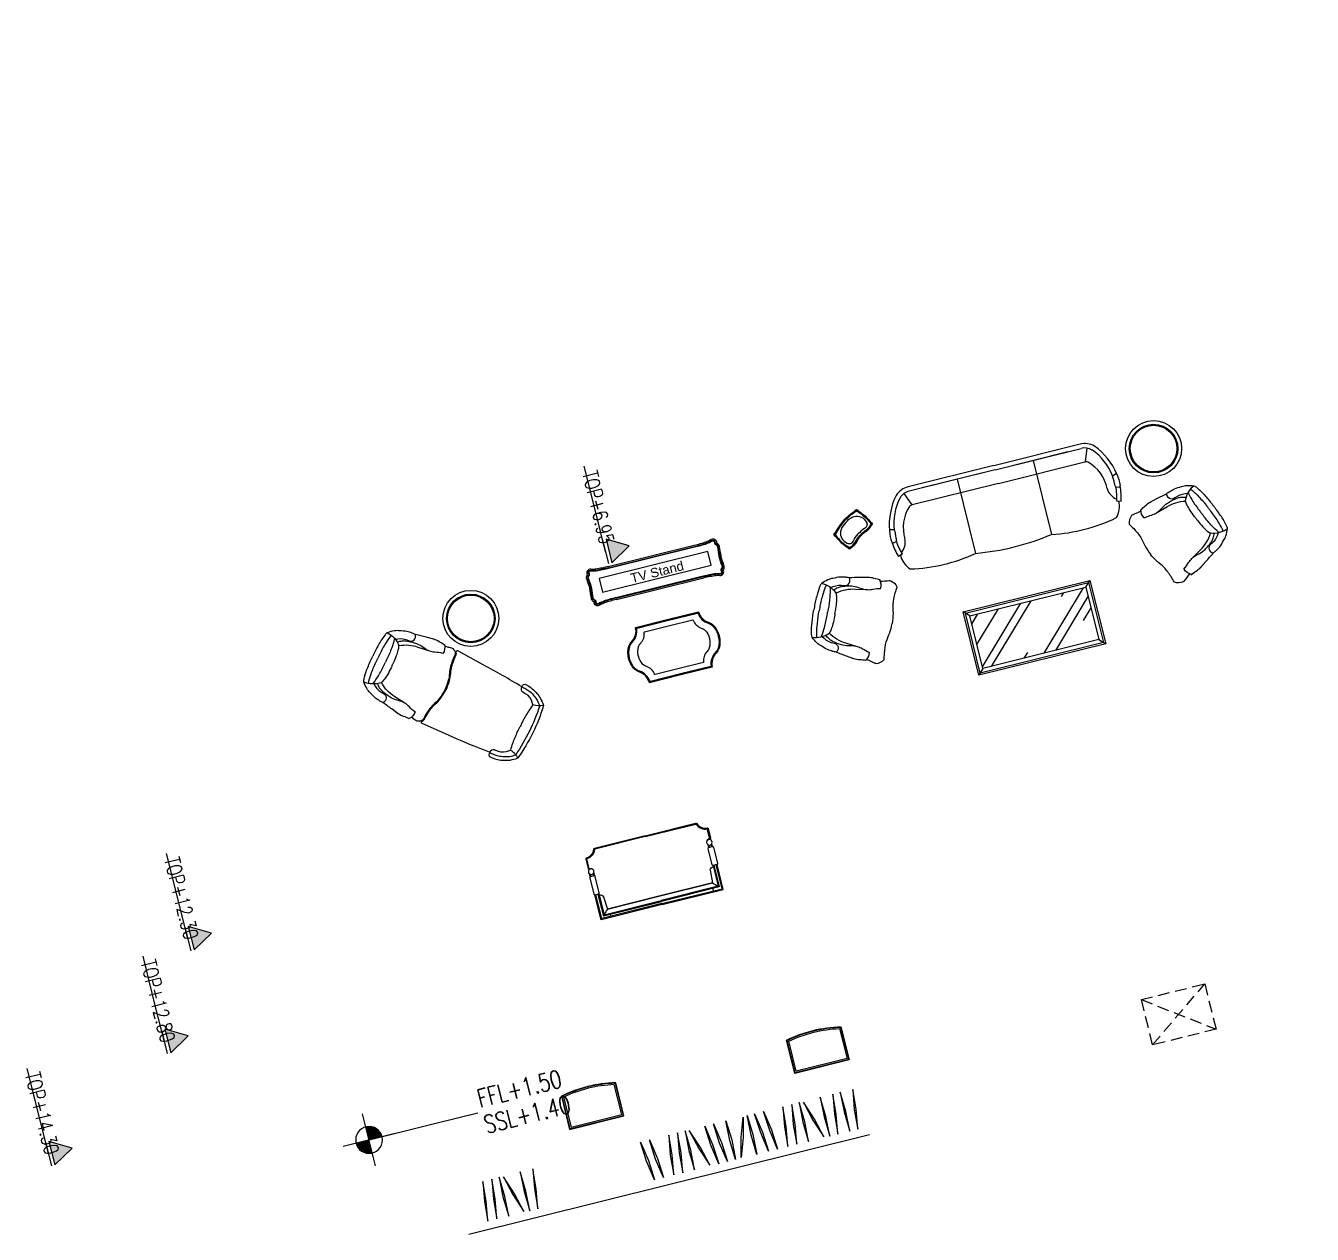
# Model space of a CAD drawing. Header units: inches. Extents: x -12478 to 399182, y -16583 to 525552.
# Drawn here: x 301842 to 315627, y 509022 to 521971 of the extents above; entities that cross this region are included whole.
import ezdxf
from ezdxf.enums import TextEntityAlignment as Align

# ---------------------------------------------------------------- set-up
doc = ezdxf.new("R2010")
doc.units = ezdxf.units.IN
doc.header["$LTSCALE"] = 1000
doc.header["$MEASUREMENT"] = 0
doc.linetypes.add('HIDDEN2', pattern=[0.1875, 0.125, -0.0625])
doc.layers.add('A-FLOR-LEVL', color=4, linetype='Continuous', lineweight=18)
doc.layers.add('A-SHAFT', color=252, linetype='HIDDEN2', lineweight=18)
doc.layers.add('A-FURN', color=253, linetype='Continuous')
doc.styles.add('9999-DIM-SPC', font='simplex.shx', dxfattribs={"width": 0.75})
doc.styles.get("Standard").update_dxf_attribs({"font": 'arial.ttf'})
doc.dimstyles.new('0001-D-SPC', dxfattribs={"dimscale": 20, "dimtxt": 2, "dimasz": 2, "dimexe": 1, "dimexo": 2, "dimgap": 1, "dimtad": 1, "dimdec": 0, "dimrnd": 0.05, "dimzin": 1, "dimdsep": 46, "dimtxsty": '9999-DIM-SPC', "dimblk": 'OBLIQUE', "dimcen": 2, "dimdle": 1, "dimclrd": 256, "dimclre": 252, "dimclrt": 32, "dimazin": 2, "dimtfac": 1, "dimtdec": 0, "dimtmove": 0, "dimatfit": 3, "dimfxl": 3, "dimtolj": 1, "dimtzin": 0, "dimlwd": 0, "dimlwe": 0, "dimarcsym": 0})
doc.dimstyles.new('0100-D-SPC', dxfattribs={"dimscale": 100, "dimtxt": 2, "dimasz": 2, "dimexe": 1, "dimexo": 2, "dimgap": 1, "dimtad": 1, "dimrnd": 0.05, "dimzin": 1, "dimdsep": 46, "dimtxsty": '9999-DIM-SPC', "dimblk": 'OBLIQUE', "dimcen": 2, "dimdle": 1, "dimclrd": 256, "dimclre": 252, "dimclrt": 256, "dimazin": 2, "dimtfac": 1, "dimtofl": 0, "dimtmove": 0, "dimatfit": 3, "dimfxl": 0.1, "dimtolj": 1, "dimtzin": 0, "dimlwd": 0, "dimlwe": 0, "dimarcsym": 0})

# ---------------------------------------------------------------- blocks, each defined once
blk = doc.blocks.new('_Oblique')
at = {"color": 0, "linetype": 'ByBlock', "lineweight": -2}
blk.add_line((-0.5, -0.5), (0.5, 0.5), dxfattribs=at)
blk = doc.blocks.new('night table 1')
blk.add_lwpolyline([(166673, -57301), (166073, -57301), (166073, -57668, 0.108982), (166673, -57668), (166673, -57301)], format="xyb")
at = {"lineweight": 0}
for points in [[(166668, -57306), (166078, -57306), (166078, -57664, 0.107518), (166668, -57664)], [(166653, -57321), (166093, -57321), (166093, -57652, 0.103071), (166653, -57652)]]:
    blk.add_lwpolyline(points, format="xyb", close=True, dxfattribs=at)
blk = doc.blocks.new('chaise')
at = {"lineweight": 0}
for points in [[(129169, 522909, -0.026493), (129170, 522945, -0.031648), (129178, 523003, -0.04963), (129203, 523070, -0.045183), (129233, 523127, -0.023931), (129285, 523191, -0.052481)], [(129210, 522892, -0.041181), (129210, 522941, -0.031121), (129217, 522994, -0.049849), (129239, 523053, -0.045435), (129266, 523105, -0.045341), (129309, 523156, -0.04716)], [(129992, 522892, 0.041181), (129992, 522941, 0.031121), (129984, 522994, 0.049849), (129962, 523053, 0.045435), (129935, 523105, 0.045341), (129892, 523156, 0.04716)], [(130033, 522909, 0.026493), (130032, 522945, 0.031648), (130023, 523003, 0.04963), (129999, 523070, 0.045183), (129969, 523127, 0.023931), (129916, 523191, 0.052481)], [(129331, 523085), (129293, 523049, 0.186435), (129259, 522945, -0.6836), (129169, 522909, -12.308967)], [(129331, 523085), (129331, 523085, 0.025187), (129408, 523073, 0.022326), (129541, 523065, 0.004588), (129601, 523065, 0.003115)], [(129871, 523085), (129871, 523085, -0.025187), (129793, 523073, -0.022326), (129660, 523065, -0.004588), (129601, 523065, -0.003115)], [(129871, 523085), (129909, 523049, -0.186435), (129942, 522945, 0.6836), (130033, 522909, 12.308967)], [(129210, 522893, 0.011466), (129179, 522417), (129168, 522108, 0.573286), (129189, 522097, -0.193297), (129239, 522110, 0.044192), (129347, 522121, 0.050356), (129419, 522143, -0.050356), (129494, 522166, -0.042301), (129601, 522177)], [(129992, 522893, -0.011466), (130022, 522417), (130034, 522108, -0.573286), (130012, 522097, 0.193297), (129962, 522110, -0.044192), (129855, 522121, -0.050356), (129783, 522143, 0.050356), (129707, 522166, 0.042301), (129601, 522177)], [(130020, 521958, -0.052176), (130026, 521998, -0.01944), (130032, 522019, 0.541363), (129963, 522100, -0.044471), (129853, 522112, -0.050356), (129779, 522134, 0.050356), (129705, 522156, 0.042214), (129601, 522167, 0.042214), (129496, 522156, 0.050356), (129423, 522134, -0.050356), (129349, 522112, -0.044471), (129239, 522100, 0.544722), (129169, 522019, -0.01944), (129176, 521998, -0.027655), (129180, 521977, -0.027655)], [(129153, 521960, -0.037008), (129148, 521897, 0.069359), (129148, 521832, 0.030139), (129153, 521803)], [(129246, 521986, 0.000719), (129246, 521985, 0.046843), (129269, 521904, -0.069359), (129282, 521847, -0.083526), (129277, 521774, 0.073518), (129269, 521690, 0.031648), (129275, 521638, 0.023335), (129292, 521569, 0.078748), (129308, 521532, 0.03725), (129341, 521491)], [(129940, 521977, -0.000719), (129940, 521976, -0.046843), (129914, 521895, 0.069359), (129900, 521839, 0.083526), (129903, 521766, -0.073518), (129909, 521682, -0.031648), (129901, 521630, -0.023335), (129883, 521561, -0.078748), (129865, 521525, -0.03725), (129832, 521484)], [(130031, 521949, 0.037008), (130035, 521886, -0.069359), (130034, 521821, -0.030139), (130028, 521791, 0.038148)], [(129148, 521832), (129163, 521751, -0.000908), (129185, 521632, -1.81662)], [(129282, 521847), (129296, 521719, 0.124229), (129369, 521523, -2.139806)], [(129900, 521839), (129882, 521711, -0.124229), (129805, 521518, 2.139806)], [(130034, 521821), (130017, 521740, 0.000908), (129992, 521622, 1.81662)], [(129185, 521632, 0.026493), (129185, 521596, 0.031648), (129192, 521538, 0.022411), (129219, 521464, 0.078748), (129243, 521412, 0.047738), (129292, 521352, 0.052481)], [(129320, 521456), (129305, 521479, -0.149166), (129274, 521594, 0.6836), (129185, 521632)], [(129852, 521449), (129868, 521472, 0.149166), (129901, 521586, -0.6836), (129992, 521622)], [(129992, 521622, -0.026493), (129991, 521586, -0.031648), (129982, 521527, -0.022411), (129953, 521454, -0.078748), (129928, 521403, -0.047738), (129877, 521344, -0.052481)], [(129587, 521546, 0.007215), (129557, 521546, 0.020315), (129473, 521544, 0.028222), (129413, 521536, 0.052118), (129369, 521523, 0.289635)], [(129587, 521546, -0.007215), (129617, 521546, -0.020315), (129701, 521541, -0.028222), (129761, 521532, -0.052118), (129805, 521518, -0.289635)], [(129292, 521352, 0.115349), (129323, 521339, 0.030903), (129418, 521323, 0.022326), (129551, 521316, 0.005579), (129584, 521316, 0.030903)], [(129300, 521403, 0.018425), (129324, 521397, 0.030903), (129419, 521381, 0.022326), (129552, 521373, 0.005579), (129585, 521373, 0.030903)], [(129316, 521447, -0.006711), (129324, 521449, -0.030903), (129420, 521462, -0.022326), (129553, 521466, -0.005579), (129586, 521465)], [(129877, 521344, -0.115349), (129846, 521332, -0.030903), (129751, 521319, -0.022326), (129617, 521315, -0.005579), (129584, 521316, -0.030903)], [(129870, 521396, -0.018425), (129847, 521390, -0.030903), (129751, 521377, -0.022326), (129618, 521372, -0.005579), (129585, 521373, -0.030903)], [(129856, 521440, 0.006711), (129847, 521442, 0.030903), (129752, 521458, 0.022326), (129619, 521465, 0.005579), (129586, 521465)]]:
    blk.add_lwpolyline(points, format="xyb", dxfattribs=at)
for centre, radius, start, end in [((129601, 521262), 1954, 80.7043, 99.2957), ((129145, 523068), 186, 5.1646, 41.2706), ((129601, 521120), 2056, 81.852, 98.148), ((130056, 523068), 186, 138.7294, 174.8354), ((129228, 521872), 115, 81.1206, 130.0785), ((129955, 521863), 115, 48.4365, 97.3944), ((129555, 521337), 264, 135.1291, 176.8744), ((129613, 521337), 264, 1.6406, 43.3858)]:
    blk.add_arc(centre, radius, start, end, dxfattribs=at)
blk = doc.blocks.new('3seat mise')
at = {"lineweight": 0, "ltscale": 1000}
for p, q in [((122039, 544524), (121090, 544524)), ((122039, 544524), (122989, 544524)), ((121030, 544463), (121083, 544325)), ((122039, 544475), (121235, 544475)), ((121619, 544475), (121619, 543656)), ((122039, 544475), (122844, 544475)), ((122459, 544475), (122459, 543656)), ((123049, 544463), (122996, 544325)), ((120827, 544112), (120798, 544121)), ((123251, 544112), (123281, 544120)), ((120823, 543981), (120788, 543976)), ((123256, 543981), (123290, 543976)), ((120856, 543838), (120810, 543824)), ((123222, 543838), (123269, 543824))]:
    blk.add_line(p, q, dxfattribs=at)
at = {"lineweight": 0}
blk.add_line((123220, 543721), (123220, 543722), dxfattribs=at)
at = {"lineweight": 0, "ltscale": 1000}
for points in [[(122039, 544475), (121090, 544475)], [(122039, 544475), (122989, 544475)], [(122039, 544325), (121087, 544325)], [(122039, 544325), (122992, 544325)]]:
    blk.add_lwpolyline(points, dxfattribs=at)
for centre, radius, start, end in [((121090, 544318), 205, 89.9969, 134.8955), ((122989, 544318), 205, 45.1013, 90), ((121446, 544024), 667, 138.707, 172.019), ((121446, 544024), 619, 139.0113, 172.1322), ((121090, 544318), 157, 89.9969, 134.8955), ((122989, 544318), 157, 45.1013, 90), ((122633, 544024), 619, 7.8646, 40.9856), ((122632, 544024), 667, 7.9779, 41.2898), ((121343, 544011), 420, 133.6399, 182.9217), ((121087, 544266), 59.3, 89.4742, 124.9072), ((122992, 544266), 59.3, 55.0897, 90.5227), ((122736, 544011), 420, 357.0752, 46.357), ((121215, 544032), 440, 169.7957, 185.6686), ((120796, 544107), 13.7, 82.5685, 165.9668), ((120822, 544098), 15.6, 2.656, 70.7178), ((121215, 544032), 383, 170.0693, 185.2267), ((123256, 544098), 15.6, 109.279, 177.3409), ((122864, 544032), 383, 354.7702, 9.9275), ((123283, 544107), 13.7, 14.0301, 97.4283), ((122864, 544032), 440, 354.3282, 10.2012), ((120791, 543991), 13.7, 186.5497, 272.7848), ((121446, 544024), 667, 183.6021, 197.4598), ((120817, 543997), 16.4, 288.9529, 2.788), ((121446, 544024), 619, 183.5864, 197.4811), ((120737, 544003), 187, 307.8009, 355.9908), ((123342, 544002), 187, 184.0061, 232.196), ((122633, 544024), 619, 342.5158, 356.4105), ((123261, 543997), 16.4, 177.2089, 251.0439), ((122632, 544024), 667, 342.5371, 356.3948), ((123287, 543990), 13.7, 267.212, 353.4471), ((121084, 543834), 251, 180.7011, 222.9281), ((122995, 543834), 251, 317.0719, 359.2989), ((121277, 545446), 1822, 258.0714, 280.8386), ((122802, 545446), 1822, 259.1614, 281.9286), ((122039, 546333), 2709, 261.0811, 278.9189)]:
    blk.add_arc(centre, radius, start, end, dxfattribs=at)
blk = doc.blocks.new('dffdffgrgt')
for points in [[(-292, 819, -0.115349), (-262, 831, -0.030903), (-166, 846, -0.022326), (-33, 852, -0.005579), (0, 852, -0.030903)], [(292, 819, 0.115349), (262, 831, 0.030903), (166, 846, 0.022326), (33, 852, 0.005579), (0, 852, 0.030903)], [(-404, 540, -0.026493), (-403, 576, -0.031648), (-395, 635, -0.022411), (-367, 708, -0.078748), (-342, 760, -0.047738), (-292, 819, -0.052481)], [(-266, 715), (-281, 691, 0.149166), (-314, 577, -0.6836), (-404, 540)], [(-285, 768, -0.018425), (-262, 774, -0.030903), (-166, 788, -0.022326), (-33, 794, -0.005579), (0, 794, -0.030903)], [(-270, 724, 0.006711), (-262, 722, 0.030903), (-166, 707, 0.022326), (-33, 702, 0.005579), (0, 702)], [(285, 768, 0.018425), (262, 774, 0.030903), (166, 788, 0.022326), (33, 794, 0.005579), (0, 794, 0.030903)], [(270, 724, -0.006711), (262, 722, -0.030903), (166, 707, -0.022326), (33, 702, -0.005579), (0, 702)], [(266, 715), (281, 691, -0.149166), (314, 577, 0.6836), (404, 540)], [(404, 540, 0.026493), (403, 576, 0.031648), (395, 635, 0.022411), (367, 708, 0.078748), (342, 760, 0.047738), (292, 819, 0.052481)], [(-347, 186, -0.000719), (-347, 186, -0.046843), (-323, 268, 0.069359), (-309, 324, 0.083526), (-313, 398, -0.073518), (-320, 481, -0.031648), (-313, 533, -0.023335), (-296, 602, -0.078748), (-278, 638, -0.03725), (-245, 680)], [(-309, 324), (-293, 452, -0.124229), (-218, 647, 2.139806)], [(0, 622, -0.007215), (-30, 621, -0.020315), (-114, 625, -0.028222), (-174, 633, -0.052118), (-218, 647, -0.289635)], [(0, 622, 0.007215), (30, 621, 0.020315), (114, 625, 0.028222), (174, 633, 0.052118), (218, 647, 0.289635)], [(309, 324), (293, 452, 0.124229), (218, 647, -2.139806)], [(347, 186, 0.000719), (347, 186, 0.046843), (323, 268, -0.069359), (309, 324, -0.083526), (313, 398, 0.073518), (320, 481, 0.031648), (313, 533, 0.023335), (296, 602, 0.078748), (278, 638, 0.03725), (245, 680)], [(-443, 341), (-427, 422, 0.000908), (-404, 540, 1.81662)], [(443, 341), (427, 422, -0.000908), (404, 540, -1.81662)], [(-439, 207, 0.040251), (-443, 276, -0.069359), (-443, 341, -0.030139), (-437, 370, 0.038148)], [(439, 207, -0.040251), (443, 276, 0.069359), (443, 341, 0.030139), (437, 370, -0.038148)], [(-425, 202, -0.022877), (-449, 111, 0.095151), (-450, 95, 0.196686), (-395, 19, 0.155921)], [(425, 202, 0.022877), (449, 111, -0.095151), (450, 95, -0.196686), (395, 19, -0.155921)], [(-395, 19, 0.011439), (-326, 27, -0.051886), (-202, 29)], [(-202, 29, -0.010351), (-110, 10, 0.044471), (0, 0, 0.037786)], [(202, 29, 0.010351), (110, 10, -0.044471), (0, 0, -0.037786)], [(395, 19, -0.011439), (326, 27, 0.051886), (202, 29)]]:
    blk.add_lwpolyline(points, format="xyb")
for centre, radius, start, end in [((-29, 830), 264, 182.3831, 224.1284), ((29, 830), 264, 315.8716, 357.6169), ((-364, 300), 115, 229.179, 278.1369), ((364, 300), 115, 261.8631, 310.821)]:
    blk.add_arc(centre, radius, start, end)
blk = doc.blocks.new('TV stand 150')
at = {"elevation": 0}
for points in [[(74473, -68720, 0.029935), (74468, -68586, 0.059698), (74456, -68533, -0.267883), (74464, -68493, -0.326289), (74505, -68483, 0.10094), (74506, -68482, -0.217815), (74537, -68462, -0.095151), (74553, -68463, 0.01482), (74655, -68471)], [(74837, -68720, -0.029935), (74841, -68586, -0.059698), (74853, -68533, 0.267883), (74846, -68493, 0.326289), (74805, -68483, -0.10094), (74803, -68482, 0.217815), (74772, -68462, 0.095151), (74757, -68463, -0.01482), (74655, -68471)], [(74473, -69669, -0.029935), (74468, -69803, -0.059698), (74456, -69856, 0.267883), (74464, -69896, 0.326289), (74505, -69906, -0.10094), (74506, -69907, 0.217815), (74537, -69927, 0.095151), (74553, -69926, -0.01482), (74655, -69918)], [(74837, -69669, 0.029935), (74841, -69803, 0.059698), (74853, -69856, -0.267883), (74846, -69896, -0.326289), (74805, -69906, 0.10094), (74803, -69907, -0.217815), (74772, -69927, -0.095151), (74757, -69926, 0.01482), (74655, -69918)]]:
    blk.add_lwpolyline(points, format="xyb", dxfattribs=at)
at = {"lineweight": 0, "elevation": 0}
for points in [[(74487, -68720, 0.029864), (74482, -68585, 0.05978), (74470, -68528, -0.267883), (74474, -68502, -0.378661), (74503, -68498, 0.239205), (74518, -68489, -0.217815), (74539, -68476, -0.107122), (74551, -68477, 0.01589), (74655, -68485)], [(74493, -68720, 0.029833), (74488, -68584, 0.059814), (74475, -68526, -0.267883), (74479, -68506, -0.409824), (74501, -68504, 0.263611), (74523, -68493, -0.217815), (74540, -68482, -0.113238), (74549, -68483, 0.016021), (74655, -68491)], [(74823, -68720, -0.029864), (74827, -68585, -0.05978), (74840, -68528, 0.267883), (74835, -68502, 0.378661), (74807, -68498, -0.239205), (74792, -68489, 0.217815), (74771, -68476, 0.107122), (74759, -68477, -0.01589), (74655, -68485)], [(74817, -68720, -0.029833), (74821, -68584, -0.059814), (74834, -68526, 0.267883), (74831, -68506, 0.409824), (74808, -68504, -0.263611), (74787, -68493, 0.217815), (74770, -68482, 0.113238), (74760, -68483, -0.016021), (74655, -68491)], [(74487, -69669, -0.029864), (74482, -69804, -0.05978), (74470, -69861, 0.267883), (74474, -69887, 0.378661), (74503, -69891, -0.239205), (74518, -69900, 0.217815), (74539, -69913, 0.107122), (74551, -69912, -0.01589), (74655, -69904)], [(74493, -69669, -0.029833), (74488, -69805, -0.059814), (74475, -69863, 0.267883), (74479, -69883, 0.409824), (74501, -69885, -0.263611), (74523, -69896, 0.217815), (74540, -69907, 0.113238), (74549, -69906, -0.016021), (74655, -69898)], [(74817, -69669, 0.029833), (74821, -69805, 0.059814), (74834, -69863, -0.267883), (74831, -69883, -0.409824), (74808, -69885, 0.263611), (74787, -69896, -0.217815), (74770, -69907, -0.113238), (74760, -69906, 0.016021), (74655, -69898)], [(74823, -69669, 0.029864), (74827, -69804, 0.05978), (74840, -69861, -0.267883), (74835, -69887, -0.378661), (74807, -69891, 0.239205), (74792, -69900, -0.217815), (74771, -69913, -0.107122), (74759, -69912, 0.01589), (74655, -69904)]]:
    blk.add_lwpolyline(points, format="xyb", dxfattribs=at)
for points in [[(74734, -68595), (74584, -68595), (74584, -69795), (74734, -69795), (74734, -68595)], [(74473, -68720), (74473, -69669)], [(74487, -68720), (74487, -69669)], [(74493, -68720), (74493, -69669)], [(74817, -68720), (74817, -69669)], [(74823, -68720), (74823, -69669)], [(74837, -68720), (74837, -69669)]]:
    blk.add_lwpolyline(points, dxfattribs=at)
at = {"lineweight": 0, "insert": (74704, -68850, 0), "char_height": 100, "attachment_point": 1, "rotation": 270}
blk.add_mtext_dynamic_manual_height_columns('\\pxqc;TV Stand', width=728.22, gutter_width=1, heights=[0], dxfattribs=at)
blk = doc.blocks.new('centre table 140x70')
at = {"lineweight": 0}
h = blk.add_hatch(dxfattribs=at)
h.set_pattern_fill('AR-RROOF', color=256, scale=500, angle=45)
h.paths.add_polyline_path([(47677, -55512), (46397, -55512), (46397, -56092), (47677, -56092)])
for p, q in [((46397, -55512), (46337, -55452)), ((47677, -55512), (47737, -55452)), ((46397, -56092), (46337, -56152)), ((47677, -56092), (47737, -56152))]:
    blk.add_line(p, q, dxfattribs=at)
blk.add_lwpolyline([(46337, -55452), (47737, -55452), (47737, -56152), (46337, -56152), (46337, -55452)], dxfattribs=at)
for points in [[(46357, -55472), (47717, -55472), (47717, -56132), (46357, -56132)], [(46397, -55512), (47677, -55512), (47677, -56092), (46397, -56092)]]:
    blk.add_lwpolyline(points, close=True, dxfattribs=at)
blk = doc.blocks.new('gueridon 1')
for points in [[(35349, -54610, 0.054504), (35185, -54631, -0.184221), (35183, -54630, -0.010842), (35182, -54630, 0.312686), (35175, -54629, 0.14492), (35163, -54642, 0.312686), (35164, -54648, -0.010842), (35165, -54649, -0.18855), (35166, -54651, 0.093485), (35166, -54842, -0.18855), (35165, -54845, -0.010842), (35164, -54846, 0.312686), (35163, -54852, 0.14492), (35175, -54865, 0.312686), (35182, -54864, -0.010842), (35183, -54863, -0.171993), (35185, -54863, 0.110241), (35277, -54869, 0.228116), (35281, -54866, -0.010842), (35281, -54865, -0.184221), (35284, -54864, -0.050264), (35349, -54857)], [(35349, -54610, -0.054504), (35513, -54631, 0.184221), (35516, -54630, 0.010842), (35517, -54630, -0.312686), (35523, -54629, -0.14492), (35535, -54642, -0.312686), (35534, -54648, 0.010842), (35533, -54649, 0.18855), (35532, -54651, -0.093485), (35532, -54842, 0.18855), (35533, -54845, 0.010842), (35534, -54846, -0.312686), (35535, -54852, -0.14492), (35523, -54865, -0.312686), (35517, -54864, 0.010842), (35516, -54863, 0.171993), (35513, -54863, -0.110241), (35421, -54869, -0.228116), (35417, -54866, 0.010842), (35417, -54865, 0.184221), (35415, -54864, 0.050264), (35349, -54857)]]:
    blk.add_lwpolyline(points, format="xyb")
at = {"lineweight": 0}
for points in [[(35349, -54611, 0.054496), (35185, -54632, -0.18988), (35182, -54632, -0.012042), (35181, -54631, 0.312804), (35176, -54630, 0.14463), (35165, -54643, 0.312804), (35166, -54647, -0.011891), (35166, -54648, -0.195341), (35167, -54652, 0.093485), (35167, -54842, -0.195341), (35166, -54846, -0.011891), (35166, -54847, 0.312804), (35165, -54851, 0.14463), (35176, -54863, 0.312804), (35181, -54863, -0.012169), (35182, -54862, -0.180854), (35186, -54862, 0.110162), (35277, -54868, 0.223747), (35280, -54865, -0.012042), (35280, -54864, -0.191227), (35283, -54862, -0.050263), (35349, -54855, -0.050263)], [(35349, -54620, 0.055155), (35185, -54641, 0.237953), (35176, -54651, 0.09364), (35176, -54840, 0.208896), (35186, -54853, 0.144454), (35268, -54857, -0.060387), (35349, -54847, -0.060387)], [(35349, -54642), (35327, -54642, 0.123572), (35240, -54664, 0.356895), (35197, -54800, 0.46831), (35260, -54834, -0.075101), (35349, -54822)], [(35349, -54611, -0.054496), (35513, -54632, 0.18988), (35516, -54632, 0.012042), (35518, -54631, -0.312804), (35522, -54630, -0.14463), (35533, -54643, -0.312804), (35533, -54647, 0.011891), (35532, -54648, 0.195341), (35531, -54652, -0.093485), (35531, -54842, 0.195341), (35532, -54846, 0.011891), (35533, -54847, -0.312804), (35533, -54851, -0.14463), (35522, -54863, -0.312804), (35518, -54863, 0.012169), (35516, -54862, 0.180854), (35513, -54862, -0.110162), (35421, -54868, -0.223747), (35419, -54865, 0.012042), (35418, -54864, 0.191227), (35415, -54862, 0.050263), (35349, -54855, 0.050263)], [(35349, -54620, -0.055155), (35513, -54641, -0.237953), (35522, -54651, -0.09364), (35523, -54840, -0.208896), (35512, -54853, -0.144454), (35430, -54857, 0.060387), (35349, -54847, 0.060387)], [(35349, -54642), (35371, -54642, -0.123572), (35459, -54664, -0.356895), (35501, -54800, -0.46831), (35438, -54834, 0.075101), (35349, -54822)]]:
    blk.add_lwpolyline(points, format="xyb", dxfattribs=at)
blk = doc.blocks.new('pouf 100x61')
blk.add_lwpolyline([(51341, -54848, 0.252073), (51265, -54712, -0.113126), (51222, -54671, -0.129713), (51188, -54543, -0.129713), (51222, -54415, -0.113126), (51265, -54373, 0.252073), (51341, -54238), (51688, -54238), (52035, -54238, 0.252073), (52111, -54373, -0.113126), (52154, -54415, -0.129713), (52188, -54543, -0.129713), (52154, -54671, -0.113126), (52111, -54712, 0.252073), (52035, -54848), (51688, -54848)], format="xyb", close=True)
at = {"lineweight": 0}
for points in [[(51688, -54248), (52021, -54248, -0.344435), (52026, -54252, 0.231217), (52106, -54382, -0.112752), (52146, -54420, -0.129374), (52178, -54543, -0.129374), (52146, -54666, -0.112752), (52106, -54704, 0.231217), (52026, -54834, -0.344435), (52021, -54838), (51688, -54838), (51355, -54838, -0.344435), (51350, -54834, 0.231217), (51270, -54704, -0.112752), (51230, -54666, -0.129374), (51198, -54543, -0.129374), (51230, -54420, -0.112752), (51270, -54382, 0.231217), (51350, -54252, -0.344435), (51355, -54248)], [(51688, -54307), (51954, -54307, -0.344435), (51958, -54310, 0.231217), (52022, -54414, -0.112752), (52054, -54444, -0.129374), (52080, -54543, -0.129374), (52054, -54641, -0.112752), (52022, -54672, 0.231217), (51958, -54776, -0.344435), (51954, -54779), (51688, -54779), (51421, -54779, -0.344435), (51417, -54776, 0.231217), (51353, -54672, -0.112752), (51321, -54641, -0.129374), (51296, -54543, -0.129374), (51321, -54444, -0.112752), (51353, -54414, 0.231217), (51417, -54310, -0.344435), (51421, -54307)]]:
    blk.add_lwpolyline(points, format="xyb", close=True, dxfattribs=at)
blk = doc.blocks.new('sofa1')
at = {"lineweight": 0, "ltscale": 1000}
for p, q in [((133206, 515881), (133206, 515991)), ((134536, 515881), (134536, 515991)), ((133291, 515416), (133871, 515416)), ((134451, 515416), (133871, 515416)), ((133303, 515366), (133303, 515321)), ((134439, 515366), (134439, 515321))]:
    blk.add_line(p, q, dxfattribs=at)
at = {"ltscale": 1000}
for points in [[(133871, 516081), (133312, 516081, 0.272271), (133301, 516073, -0.311474), (133202, 516001, 0.417432), (133196, 515994), (133196, 515887, 0.417432), (133202, 515881), (133221, 515881, -0.319439), (133240, 515867)], [(133871, 516081), (134430, 516081, -0.272271), (134441, 516073, 0.311474), (134540, 516001, -0.417432), (134546, 515994), (134546, 515887, -0.417432), (134540, 515881), (134521, 515881, 0.319439), (134502, 515867)], [(133241, 515796), (133199, 515796, 0.414214), (133189, 515786), (133189, 515606, 0.414214), (133199, 515596), (133239, 515596, 0.414214), (133249, 515606), (133249, 515786, 0.414214), (133239, 515796)], [(134501, 515796), (134544, 515796, -0.414214), (134554, 515786), (134554, 515606, -0.414214), (134544, 515596), (134504, 515596, -0.414214), (134494, 515606), (134494, 515786, -0.414214), (134504, 515796)]]:
    blk.add_lwpolyline(points, format="xyb", dxfattribs=at)
at = {"lineweight": 0, "ltscale": 1000}
for points in [[(133871, 516071), (133313, 516071, 0.226117), (133310, 516069, -0.301296), (133206, 515991, -0.301296)], [(133871, 516071), (133313, 516071, 0.226117), (133310, 516069, -0.301296), (133206, 515991, -0.301296)], [(133871, 516071), (133313, 516071, 0.226117), (133310, 516069, -0.301296), (133206, 515991, -0.301296)], [(133871, 516071), (134429, 516071, -0.226117), (134432, 516069, 0.301296), (134536, 515991, 0.301296)], [(133871, 516071), (134429, 516071, -0.226117), (134432, 516069, 0.301296), (134536, 515991, 0.301296)], [(133871, 516071), (134429, 516071, -0.226117), (134432, 516069, 0.301296), (134536, 515991, 0.301296)], [(133283, 515554), (133291, 515416, 0.008968), (133241, 515366, -0.061233)], [(134459, 515554), (134451, 515416, -0.008968), (134501, 515366, 0.061233)], [(133871, 515416), (133291, 515416, -0.010752), (133241, 515366, 0.061233)], [(133871, 515416), (134451, 515416, 0.010752), (134501, 515366, -0.061233)]]:
    blk.add_lwpolyline(points, format="xyb", dxfattribs=at)
at = {"ltscale": 1000}
for points in [[(133196, 515796), (133196, 515827)], [(133241, 515827), (133241, 515796)], [(134501, 515827), (134501, 515796)], [(134546, 515796), (134546, 515827)], [(133871, 515321), (133196, 515321), (133196, 515596)], [(133871, 515321), (134546, 515321), (134546, 515596)]]:
    blk.add_lwpolyline(points, dxfattribs=at)
at = {"lineweight": 0, "ltscale": 1000}
for points in [[(133206, 515796), (133206, 515819)], [(133231, 515819), (133231, 515796)], [(133241, 515827), (133241, 515796)], [(134501, 515827), (134501, 515796)], [(134511, 515819), (134511, 515796)], [(134536, 515796), (134536, 515819)], [(133871, 515331), (133206, 515331), (133206, 515596)], [(133231, 515596), (133231, 515356), (133871, 515356)], [(133241, 515596), (133241, 515366), (133871, 515366)], [(133241, 515596), (133241, 515366), (133871, 515366)], [(134501, 515596), (134501, 515366), (133871, 515366)], [(133871, 515331), (134536, 515331), (134536, 515596)], [(134501, 515596), (134501, 515366), (133871, 515366)], [(134511, 515596), (134511, 515356), (133871, 515356)]]:
    blk.add_lwpolyline(points, dxfattribs=at)
at = {"ltscale": 1000}
for centre in [(133219, 515846), (134524, 515846)]:
    blk.add_circle(centre, 30, dxfattribs=at)
at = {"lineweight": 0, "ltscale": 1000}
for centre, start, end in [((133237, 515536), 21.0044, 85.4028), ((134505, 515536), 94.5972, 158.9956)]:
    blk.add_arc(centre, 49.2, start, end, dxfattribs=at)
blk = doc.blocks.new('*U68')
for p, q in [((-1.62, 3.27), (1.62, 3.27)), ((0, 0), (-1.62, 2.8)), ((-1.62, 2.8), (1.62, 2.8)), ((0, 0), (1.62, 2.8))]:
    blk.add_line(p, q)
at = {"color": 252}
blk.add_solid([(1.62, 2.8), (-1.62, 2.8), (0, 0)], dxfattribs=at)
at = {"style": '9999-DIM-SPC', "width": 0.75}
blk.add_attdef('FFL', text='', height=2, dxfattribs=at).set_placement((-8.38, 3.77), align=Align.RIGHT)
blk.add_attdef('SSL', text='', height=2, dxfattribs=at).set_placement((-8.09, 2.77), align=Align.TOP_RIGHT)
blk.add_leader([(0, 3.27), (-5.04, 3.27), (-11.81, 3.27)], dimstyle='0001-D-SPC', override={"dimldrblk": 'None'})
blk = doc.blocks.new('*U6')
for p, q in [((0, -3), (0, 3)), ((-3, 0), (3, 0))]:
    blk.add_line(p, q)
at = {"color": 252, "const_width": 1.5}
for points in [[(-0.75, 0, -0.414214), (0, 0.75, -1)], [(0, -0.75, 0.414214), (0.75, 0, 1)]]:
    blk.add_lwpolyline(points, format="xyb", dxfattribs=at)
blk.add_circle((0, 0), 1.5)
at = {"insert": (-113.12, 100), "char_height": 200, "attachment_point": 3, "style": '9999-DIM-SPC'}
blk.add_mtext('\\A1;', dxfattribs=at)
at = {"style": '9999-DIM-SPC', "width": 0.75}
blk.add_attdef('0000.00', text='', height=2, dxfattribs=at).set_placement((-3.66, 0.5), align=Align.RIGHT)
blk.add_attdef('X.X.X', text='', height=2, dxfattribs=at).set_placement((-9.01, -0.5), align=Align.TOP_RIGHT)
blk.add_leader([(0, 0), (-7.67, 0), (-12.51, 0)], dimstyle='0100-D-SPC', override={"dimgap": 1, "dimtad": 0, "dimldrblk": 'None'})

msp = doc.modelspace()

# ---------------------------------------------------------------- linework, layer by layer
at = {"layer": 'A-FURN', "color": 1}
msp.add_line((306589.4, 509021.6), (310883.5, 510090), dxfattribs=at)
at = {"layer": 'A-FURN', "lineweight": 0, "elevation": 0}
for points in [[(310457.9, 510072.5), (310415.7, 510283.3), (310354, 510489.5), (310396.2, 510278.6)], [(310543.9, 510095.1), (310526.3, 510309.4), (310488.9, 510521.3), (310506.5, 510307)], [(310671.6, 510125.6), (310629.4, 510336.5), (310567.8, 510542.7), (310610, 510331.8)], [(310757.7, 510148.3), (310740.1, 510362.6), (310702.7, 510574.5), (310720.2, 510360.2)], [(309802.2, 509910.6), (309717.3, 510108.1), (309651, 510312.9), (309736, 510115.3)], [(309898.3, 509934.5), (309813.4, 510132), (309747.2, 510336.8), (309832.1, 510139.2)], [(310008, 509961.8), (309990.4, 510176.1), (309953, 510388), (309970.6, 510173.7)], [(310104.1, 509985.7), (310086.6, 510200), (310049.1, 510411.9), (310066.7, 510197.6)], [(310230.7, 510015.9), (310189.2, 510226.9), (310128.2, 510433.3), (310169.7, 510222.3)], [(310393.6, 510066.2), (310292.6, 510256), (310174.2, 510435.8), (310275.3, 510245.9)], [(309268.1, 509777.7), (309183.2, 509975.2), (309116.9, 510180), (309201.9, 509982.4)], [(309362.4, 509801.1), (309277.5, 509998.7), (309211.3, 510203.5), (309296.2, 510005.9)], [(309449, 509821.5), (309387.5, 510027.5), (309345.4, 510238.5), (309406.9, 510032.5)], [(309508.7, 509846), (309509.1, 510061.1), (309529.4, 510275.3), (309529.1, 510060.3)], [(309676.2, 509878), (309614, 510083.8), (309571.1, 510294.7), (309633.3, 510088.9)], [(308676.5, 509630.5), (308591.5, 509828), (308525.3, 510032.8), (308610.2, 509835.2)], [(308786.1, 509657.8), (308768.6, 509872.1), (308731.2, 510084), (308748.7, 509869.7)], [(308882.3, 509681.7), (308864.7, 509896), (308827.3, 510107.9), (308844.8, 509893.6)], [(309008.8, 509711.9), (308967.3, 509922.9), (308906.4, 510129.3), (308947.9, 509918.3)], [(309171.8, 509762.2), (309070.7, 509952), (308952.3, 510131.8), (309053.4, 509942)], [(308580.4, 509606.6), (308495.4, 509804.1), (308429.2, 510008.9), (308514.1, 509811.3)], [(307017.1, 509216.4), (306975.6, 509427.4), (306914.6, 509633.8), (306956.1, 509422.8)], [(307180, 509266.7), (307078.9, 509456.5), (306960.6, 509636.2), (307061.6, 509446.4)], [(307244.3, 509272.9), (307202, 509483.8), (307140.4, 509690), (307182.6, 509479.1)], [(307330.3, 509295.5), (307312.7, 509509.9), (307275.3, 509721.8), (307292.9, 509507.5)], [(306794.4, 509162.2), (306776.8, 509376.5), (306739.4, 509588.5), (306757, 509374.1)], [(306890.5, 509186.1), (306872.9, 509400.4), (306835.5, 509612.4), (306853.1, 509398.1)]]:
    msp.add_lwpolyline(points, close=True, dxfattribs=at)
at = {"layer": 'A-FURN'}
for centre, radius in [((313926.8, 517440.4, 0), 300), ((313926.8, 517440.4, 0), 260), ((313926.8, 517440.4, 0), 250), ((306611.4, 515620.4, 0), 300), ((306611.4, 515620.4, 0), 260), ((306611.4, 515620.4, 0), 250)]:
    msp.add_circle(centre, radius, dxfattribs=at)
at = {"layer": 'A-SHAFT'}
for p, q in [((313916.3, 511050.7, 0), (314474.9, 511704.9, 0)), ((313795.6, 511535.9, 0), (314595.6, 511219.7, 0))]:
    msp.add_line(p, q, dxfattribs=at)
at = {"layer": 'A-SHAFT', "elevation": 0}
msp.add_lwpolyline([(313795.6, 511535.9), (314474.9, 511704.9), (314595.6, 511219.7), (313916.3, 511050.7)], close=True, dxfattribs=at)

# ---------------------------------------------------------------- block references
at = {"layer": 'A-FLOR-LEVL'}
ref = msp.add_blockref('*U6', (305521.9, 510033.1, 0), dxfattribs=dict(at, xscale=-95.99999999999989, yscale=95.99999999999973, zscale=95.99999999999974, rotation=13.97142193979294))
ref.add_attrib('0000.00', 'FFL+1.50', dxfattribs={"layer": '0', "height": 192, "rotation": 13.97142, "style": '9999-DIM-SPC', "width": 0.75}).set_placement((307601.1, 510599.9, 0), align=Align.RIGHT)
ref.add_attrib('X.X.X', 'SSL+1.40', dxfattribs={"layer": '0', "height": 192, "rotation": 13.97142, "style": '9999-DIM-SPC', "width": 0.75}).set_placement((307650.9, 510513.3, 0), align=Align.TOP_RIGHT)
ref = msp.add_blockref('*U68', (308308.6, 516396.9, 0), dxfattribs=dict(at, xscale=-80.00000000000007, yscale=80.00000000000001, zscale=79.99999999999999, rotation=103.971423282981))
ref.add_attrib('FFL', 'TOP+6.95', dxfattribs={"layer": '0', "height": 160, "rotation": 283.97142, "style": '9999-DIM-SPC', "width": 0.75}).set_placement((307996.5, 516403.6, 0), align=Align.RIGHT)
ref = msp.add_blockref('*U68', (303833, 512249, 0), dxfattribs=dict(at, xscale=-80.00000000000007, yscale=80.00000000000001, zscale=79.99999999999999, rotation=103.971423282981))
ref.add_attrib('FFL', 'TOP+12.30', dxfattribs={"layer": '0', "height": 160, "rotation": 283.97142, "style": '9999-DIM-SPC', "width": 0.75}).set_placement((303542.9, 512166.9, 0), align=Align.RIGHT)
ref = msp.add_blockref('*U68', (303581.6, 511146.3, 0), dxfattribs=dict(at, xscale=-80.00000000000007, yscale=80.00000000000001, zscale=79.99999999999999, rotation=103.971423282981))
ref.add_attrib('FFL', 'TOP+12.80', dxfattribs={"layer": '0', "height": 160, "rotation": 283.97142, "style": '9999-DIM-SPC', "width": 0.75}).set_placement((303291.5, 511064.3, 0), align=Align.RIGHT)
ref = msp.add_blockref('*U68', (302339.9, 509945, 0), dxfattribs=dict(at, xscale=-80.00000000000007, yscale=80.00000000000001, zscale=79.99999999999999, rotation=103.971423282981))
ref.add_attrib('FFL', 'TOP+14.30', dxfattribs={"layer": '0', "height": 160, "rotation": 283.97142, "style": '9999-DIM-SPC', "width": 0.75}).set_placement((302049.8, 509862.9, 0), align=Align.RIGHT)
at = {"layer": 'A-FURN'}
for name, p, rotation in [('3seat mise', (325271.9, -40619, 0), 13.97299066617514), ('gueridon 1', (246383, 527029.8, 0), 47.92009448896003), ('TV stand 150', (259464.9, 426962.1, 0), 103.9714232644491), ('dffdffgrgt', (311125.9, 515565.1, 0), 80.05771547908775), ('centre table 140x70', (253531.6, 558314.4, 0), 13.97142328298569), ('pouf 100x61', (245460.1, 555761.6, 0), 13.97142328298569), ('night table 1', (483247.1, 494779.9), 193.9714232829935)]:
    msp.add_blockref(name, p, dxfattribs=dict(at, rotation=rotation))
at = {"layer": 'A-FURN', "xscale": -1}
for name, p, rotation in [('dffdffgrgt', (313892.3, 516308.6, 0), 307.8851310499239), ('chaise', (-219466, 628828.9, 0), 243.8307604781043), ('sofa1', (562990, 44800), 13.97142328298554), ('night table 1', (162758.6, 415042.9), 193.9714232829857)]:
    msp.add_blockref(name, p, dxfattribs=dict(at, rotation=rotation))

doc.saveas('drawing.dxf')
